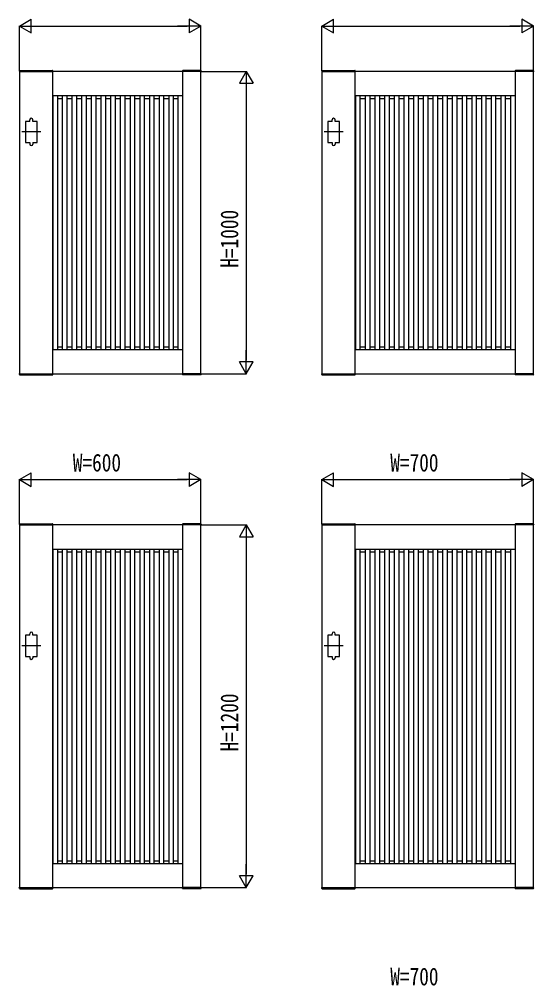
# Model space of a CAD drawing. Units: millimetres, scale not verified. Extents: x -8410 to 8410, y -5940 to 5940.
# Drawn here: x -2710 to -1009, y 526 to 3722 of the extents above; entities that cross this region are included whole.
import ezdxf
from ezdxf.enums import TextEntityAlignment as Align

# ---------------------------------------------------------------- set-up
doc = ezdxf.new("R2010")
doc.units = ezdxf.units.MM
doc.header["$LTSCALE"] = 30
for name, color, linetype in [('0-2_YKK_11', 7, 'Continuous'), ('0-3_YKK_A1', 4, 'Continuous'), ('0-4_YKK_D', 6, 'Continuous')]:
    doc.layers.add(name, color=color, linetype=linetype)
doc.styles.add('ＭＳ ゴシック', font='')
doc.styles.get('ＭＳ ゴシック').set_extended_font_data('MS Gothic')

msp = doc.modelspace()

# ---------------------------------------------------------------- linework, layer by layer
at = {"layer": '0-2_YKK_11'}
for p, q in [((-2599.96, 2550), (-2599.96, 3550)), ((-2169.96, 2550), (-2169.96, 3550)), ((-1599.96, 2550), (-1599.96, 3550)), ((-1069.96, 2550), (-1069.96, 3550)), ((-2599.96, 3470), (-2169.96, 3470)), ((-1599.96, 3470), (-1069.96, 3470)), ((-2599.96, 2630), (-2169.96, 2630)), ((-1599.96, 2630), (-1069.96, 2630)), ((-2599.96, 850), (-2599.96, 2050)), ((-2169.96, 850), (-2169.96, 2050)), ((-1599.96, 850), (-1599.96, 2050)), ((-1069.96, 850), (-1069.96, 2050)), ((-2599.96, 1970), (-2169.96, 1970)), ((-1599.96, 1970), (-1069.96, 1970)), ((-2599.96, 930), (-2169.96, 930)), ((-1599.96, 930), (-1069.96, 930))]:
    msp.add_line(p, q, dxfattribs=at)
for points in [[(-2709.96, 3550), (-2709.96, 2550), (-2109.96, 2550), (-2109.96, 3550)], [(-1709.96, 3550), (-1709.96, 2550), (-1009.96, 2550), (-1009.96, 3550)], [(-2709.96, 2050), (-2709.96, 850), (-2109.96, 850), (-2109.96, 2050)], [(-1709.96, 2050), (-1709.96, 850), (-1009.96, 850), (-1009.96, 2050)]]:
    msp.add_lwpolyline(points, close=True, dxfattribs=at)
at = {"layer": '0-3_YKK_A1'}
for p, q in [((-2710.33, 3552.55), (-2710.46, 3550)), ((-2710.46, 3550), (-2599.46, 3550)), ((-2709.33, 3553.5), (-2600.59, 3553.5)), ((-2599.59, 3552.55), (-2599.46, 3550)), ((-2170.33, 3552.55), (-2170.46, 3550)), ((-2109.46, 3550), (-2170.46, 3550)), ((-2110.59, 3553.5), (-2169.33, 3553.5)), ((-2109.59, 3552.55), (-2109.46, 3550)), ((-1710.33, 3552.55), (-1710.46, 3550)), ((-1710.46, 3550), (-1599.46, 3550)), ((-1709.33, 3553.5), (-1600.59, 3553.5)), ((-1599.59, 3552.55), (-1599.46, 3550)), ((-1070.33, 3552.55), (-1070.46, 3550)), ((-1009.46, 3550), (-1070.46, 3550)), ((-1010.59, 3553.5), (-1069.33, 3553.5)), ((-1009.59, 3552.55), (-1009.46, 3550)), ((-2599.96, 3460.9), (-2599.16, 3460.9)), ((-2599.16, 3470), (-2599.16, 2630)), ((-2584.16, 3470), (-2584.16, 2630)), ((-2584.16, 3460.9), (-2568.46, 3460.9)), ((-2568.46, 3470), (-2568.46, 2630)), ((-2553.46, 3470), (-2553.46, 2630)), ((-2553.46, 3460.9), (-2536.46, 3460.9)), ((-2536.46, 3470), (-2536.46, 2630)), ((-2521.46, 3470), (-2521.46, 2630)), ((-2521.46, 3460.9), (-2504.46, 3460.9)), ((-2504.46, 3470), (-2504.46, 2630)), ((-2489.46, 3470), (-2489.46, 2630)), ((-2489.46, 3460.9), (-2472.46, 3460.9)), ((-2472.46, 3470), (-2472.46, 2630)), ((-2457.46, 3470), (-2457.46, 2630)), ((-2457.46, 3460.9), (-2440.46, 3460.9)), ((-2440.46, 3470), (-2440.46, 2630)), ((-2425.46, 3470), (-2425.46, 2630)), ((-2425.46, 3460.9), (-2408.46, 3460.9)), ((-2408.46, 3470), (-2408.46, 2630)), ((-2393.46, 3470), (-2393.46, 2630)), ((-2393.46, 3460.9), (-2376.46, 3460.9)), ((-2376.46, 3470), (-2376.46, 2630)), ((-2361.46, 3470), (-2361.46, 2630)), ((-2361.46, 3460.9), (-2344.46, 3460.9)), ((-2344.46, 3470), (-2344.46, 2630)), ((-2329.46, 3470), (-2329.46, 2630)), ((-2329.46, 3460.9), (-2312.46, 3460.9)), ((-2312.46, 3470), (-2312.46, 2630)), ((-2297.46, 3470), (-2297.46, 2630)), ((-2297.46, 3460.9), (-2280.46, 3460.9)), ((-2280.46, 3470), (-2280.46, 2630)), ((-2265.46, 3470), (-2265.46, 2630)), ((-2265.46, 3460.9), (-2248.46, 3460.9)), ((-2248.46, 3470), (-2248.46, 2630)), ((-2233.46, 3470), (-2233.46, 2630)), ((-2233.46, 3460.9), (-2216.46, 3460.9)), ((-2216.46, 3470), (-2216.46, 2630)), ((-2201.46, 3470), (-2201.46, 2630)), ((-2201.46, 3460.9), (-2185.76, 3460.9)), ((-2185.76, 3470), (-2185.76, 2630)), ((-2170.76, 3470), (-2170.76, 2630)), ((-2170.76, 3460.9), (-2169.96, 3460.9)), ((-1599.96, 3460.9), (-1599.16, 3460.9)), ((-1599.16, 3470), (-1599.16, 2630)), ((-1584.16, 3470), (-1584.16, 2630)), ((-1584.16, 3460.9), (-1566.46, 3460.9)), ((-1566.46, 3470), (-1566.46, 2630)), ((-1551.46, 3470), (-1551.46, 2630)), ((-1551.46, 3460.9), (-1534.46, 3460.9)), ((-1534.46, 3470), (-1534.46, 2630)), ((-1519.46, 3470), (-1519.46, 2630)), ((-1519.46, 3460.9), (-1502.46, 3460.9)), ((-1502.46, 3470), (-1502.46, 2630)), ((-1487.46, 3470), (-1487.46, 2630)), ((-1487.46, 3460.9), (-1470.46, 3460.9)), ((-1470.46, 3470), (-1470.46, 2630)), ((-1455.46, 3470), (-1455.46, 2630)), ((-1455.46, 3460.9), (-1438.46, 3460.9)), ((-1438.46, 3470), (-1438.46, 2630)), ((-1423.46, 3470), (-1423.46, 2630)), ((-1423.46, 3460.9), (-1406.46, 3460.9)), ((-1406.46, 3470), (-1406.46, 2630)), ((-1391.46, 3470), (-1391.46, 2630)), ((-1391.46, 3460.9), (-1374.46, 3460.9)), ((-1374.46, 3470), (-1374.46, 2630)), ((-1359.46, 3470), (-1359.46, 2630)), ((-1359.46, 3460.9), (-1342.46, 3460.9)), ((-1342.46, 3470), (-1342.46, 2630)), ((-1327.46, 3470), (-1327.46, 2630)), ((-1327.46, 3460.9), (-1310.46, 3460.9)), ((-1310.46, 3470), (-1310.46, 2630)), ((-1295.46, 3470), (-1295.46, 2630)), ((-1295.46, 3460.9), (-1278.46, 3460.9)), ((-1278.46, 3470), (-1278.46, 2630)), ((-1263.46, 3470), (-1263.46, 2630)), ((-1263.46, 3460.9), (-1246.46, 3460.9)), ((-1246.46, 3470), (-1246.46, 2630)), ((-1231.46, 3470), (-1231.46, 2630)), ((-1231.46, 3460.9), (-1214.46, 3460.9)), ((-1214.46, 3470), (-1214.46, 2630)), ((-1199.46, 3470), (-1199.46, 2630)), ((-1199.46, 3460.9), (-1182.46, 3460.9)), ((-1182.46, 3470), (-1182.46, 2630)), ((-1167.46, 3470), (-1167.46, 2630)), ((-1167.46, 3460.9), (-1150.46, 3460.9)), ((-1150.46, 3470), (-1150.46, 2630)), ((-1135.46, 3470), (-1135.46, 2630)), ((-1135.46, 3460.9), (-1118.46, 3460.9)), ((-1118.46, 3470), (-1118.46, 2630)), ((-1103.46, 3470), (-1103.46, 2630)), ((-1103.46, 3460.9), (-1085.76, 3460.9)), ((-1085.76, 3470), (-1085.76, 2630)), ((-1070.76, 3470), (-1070.76, 2630)), ((-1070.76, 3460.9), (-1069.96, 3460.9)), ((-2675.96, 3385), (-2675.96, 3390)), ((-2665.96, 3385), (-2665.96, 3390)), ((-1675.96, 3385), (-1675.96, 3390)), ((-1665.96, 3385), (-1665.96, 3390)), ((-2639.46, 3350), (-2702.46, 3350)), ((-1639.46, 3350), (-1702.46, 3350)), ((-2675.96, 3315), (-2675.96, 3310)), ((-2665.96, 3315), (-2665.96, 3310)), ((-1675.96, 3315), (-1675.96, 3310)), ((-1665.96, 3315), (-1665.96, 3310)), ((-2599.96, 2638.5), (-2599.16, 2638.5)), ((-2584.16, 2638.5), (-2568.46, 2638.5)), ((-2553.46, 2638.5), (-2536.46, 2638.5)), ((-2521.46, 2638.5), (-2504.46, 2638.5)), ((-2489.46, 2638.5), (-2472.46, 2638.5)), ((-2457.46, 2638.5), (-2440.46, 2638.5)), ((-2425.46, 2638.5), (-2408.46, 2638.5)), ((-2393.46, 2638.5), (-2376.46, 2638.5)), ((-2361.46, 2638.5), (-2344.46, 2638.5)), ((-2329.46, 2638.5), (-2312.46, 2638.5)), ((-2297.46, 2638.5), (-2280.46, 2638.5)), ((-2265.46, 2638.5), (-2248.46, 2638.5)), ((-2233.46, 2638.5), (-2216.46, 2638.5)), ((-2201.46, 2638.5), (-2185.76, 2638.5)), ((-2170.76, 2638.5), (-2169.96, 2638.5)), ((-1599.96, 2638.5), (-1599.16, 2638.5)), ((-1584.16, 2638.5), (-1566.46, 2638.5)), ((-1551.46, 2638.5), (-1534.46, 2638.5)), ((-1519.46, 2638.5), (-1502.46, 2638.5)), ((-1487.46, 2638.5), (-1470.46, 2638.5)), ((-1455.46, 2638.5), (-1438.46, 2638.5)), ((-1423.46, 2638.5), (-1406.46, 2638.5)), ((-1391.46, 2638.5), (-1374.46, 2638.5)), ((-1359.46, 2638.5), (-1342.46, 2638.5)), ((-1327.46, 2638.5), (-1310.46, 2638.5)), ((-1295.46, 2638.5), (-1278.46, 2638.5)), ((-1263.46, 2638.5), (-1246.46, 2638.5)), ((-1231.46, 2638.5), (-1214.46, 2638.5)), ((-1199.46, 2638.5), (-1182.46, 2638.5)), ((-1167.46, 2638.5), (-1150.46, 2638.5)), ((-1135.46, 2638.5), (-1118.46, 2638.5)), ((-1103.46, 2638.5), (-1085.76, 2638.5)), ((-1070.76, 2638.5), (-1069.96, 2638.5)), ((-2710.46, 2550), (-2599.46, 2550)), ((-2710.33, 2547.45), (-2710.46, 2550)), ((-2709.33, 2546.5), (-2600.59, 2546.5)), ((-2599.59, 2547.45), (-2599.46, 2550)), ((-2109.46, 2550), (-2170.46, 2550)), ((-2170.33, 2547.45), (-2170.46, 2550)), ((-2110.59, 2546.5), (-2169.33, 2546.5)), ((-2109.59, 2547.45), (-2109.46, 2550)), ((-1710.46, 2550), (-1599.46, 2550)), ((-1710.33, 2547.45), (-1710.46, 2550)), ((-1709.33, 2546.5), (-1600.59, 2546.5)), ((-1599.59, 2547.45), (-1599.46, 2550)), ((-1009.46, 2550), (-1070.46, 2550)), ((-1070.33, 2547.45), (-1070.46, 2550)), ((-1010.59, 2546.5), (-1069.33, 2546.5)), ((-1009.59, 2547.45), (-1009.46, 2550)), ((-2710.33, 2052.55), (-2710.46, 2050)), ((-2710.46, 2050), (-2599.46, 2050)), ((-2709.33, 2053.5), (-2600.59, 2053.5)), ((-2599.59, 2052.55), (-2599.46, 2050)), ((-2170.33, 2052.55), (-2170.46, 2050)), ((-2109.46, 2050), (-2170.46, 2050)), ((-2110.59, 2053.5), (-2169.33, 2053.5)), ((-2109.59, 2052.55), (-2109.46, 2050)), ((-1710.33, 2052.55), (-1710.46, 2050)), ((-1710.46, 2050), (-1599.46, 2050)), ((-1709.33, 2053.5), (-1600.59, 2053.5)), ((-1599.59, 2052.55), (-1599.46, 2050)), ((-1070.33, 2052.55), (-1070.46, 2050)), ((-1009.46, 2050), (-1070.46, 2050)), ((-1010.59, 2053.5), (-1069.33, 2053.5)), ((-1009.59, 2052.55), (-1009.46, 2050)), ((-2599.96, 1960.9), (-2599.16, 1960.9)), ((-2599.16, 1970), (-2599.16, 930)), ((-2584.16, 1970), (-2584.16, 930)), ((-2584.16, 1960.9), (-2568.46, 1960.9)), ((-2568.46, 1970), (-2568.46, 930)), ((-2553.46, 1970), (-2553.46, 930)), ((-2553.46, 1960.9), (-2536.46, 1960.9)), ((-2536.46, 1970), (-2536.46, 930)), ((-2521.46, 1970), (-2521.46, 930)), ((-2521.46, 1960.9), (-2504.46, 1960.9)), ((-2504.46, 1970), (-2504.46, 930)), ((-2489.46, 1970), (-2489.46, 930)), ((-2489.46, 1960.9), (-2472.46, 1960.9)), ((-2472.46, 1970), (-2472.46, 930)), ((-2457.46, 1970), (-2457.46, 930)), ((-2457.46, 1960.9), (-2440.46, 1960.9)), ((-2440.46, 1970), (-2440.46, 930)), ((-2425.46, 1970), (-2425.46, 930)), ((-2425.46, 1960.9), (-2408.46, 1960.9)), ((-2408.46, 1970), (-2408.46, 930)), ((-2393.46, 1970), (-2393.46, 930)), ((-2393.46, 1960.9), (-2376.46, 1960.9)), ((-2376.46, 1970), (-2376.46, 930)), ((-2361.46, 1970), (-2361.46, 930)), ((-2361.46, 1960.9), (-2344.46, 1960.9)), ((-2344.46, 1970), (-2344.46, 930)), ((-2329.46, 1970), (-2329.46, 930)), ((-2329.46, 1960.9), (-2312.46, 1960.9)), ((-2312.46, 1970), (-2312.46, 930)), ((-2297.46, 1970), (-2297.46, 930)), ((-2297.46, 1960.9), (-2280.46, 1960.9)), ((-2280.46, 1970), (-2280.46, 930)), ((-2265.46, 1970), (-2265.46, 930)), ((-2265.46, 1960.9), (-2248.46, 1960.9)), ((-2248.46, 1970), (-2248.46, 930)), ((-2233.46, 1970), (-2233.46, 930)), ((-2233.46, 1960.9), (-2216.46, 1960.9)), ((-2216.46, 1970), (-2216.46, 930)), ((-2201.46, 1970), (-2201.46, 930)), ((-2201.46, 1960.9), (-2185.76, 1960.9)), ((-2185.76, 1970), (-2185.76, 930)), ((-2170.76, 1970), (-2170.76, 930)), ((-2170.76, 1960.9), (-2169.96, 1960.9)), ((-1599.96, 1960.9), (-1599.16, 1960.9)), ((-1599.16, 1970), (-1599.16, 930)), ((-1584.16, 1970), (-1584.16, 930)), ((-1584.16, 1960.9), (-1566.46, 1960.9)), ((-1566.46, 1970), (-1566.46, 930)), ((-1551.46, 1970), (-1551.46, 930)), ((-1551.46, 1960.9), (-1534.46, 1960.9)), ((-1534.46, 1970), (-1534.46, 930)), ((-1519.46, 1970), (-1519.46, 930)), ((-1519.46, 1960.9), (-1502.46, 1960.9)), ((-1502.46, 1970), (-1502.46, 930)), ((-1487.46, 1970), (-1487.46, 930)), ((-1487.46, 1960.9), (-1470.46, 1960.9)), ((-1470.46, 1970), (-1470.46, 930)), ((-1455.46, 1970), (-1455.46, 930)), ((-1455.46, 1960.9), (-1438.46, 1960.9)), ((-1438.46, 1970), (-1438.46, 930)), ((-1423.46, 1970), (-1423.46, 930)), ((-1423.46, 1960.9), (-1406.46, 1960.9)), ((-1406.46, 1970), (-1406.46, 930)), ((-1391.46, 1970), (-1391.46, 930)), ((-1391.46, 1960.9), (-1374.46, 1960.9)), ((-1374.46, 1970), (-1374.46, 930)), ((-1359.46, 1970), (-1359.46, 930)), ((-1359.46, 1960.9), (-1342.46, 1960.9)), ((-1342.46, 1970), (-1342.46, 930)), ((-1327.46, 1970), (-1327.46, 930)), ((-1327.46, 1960.9), (-1310.46, 1960.9)), ((-1310.46, 1970), (-1310.46, 930)), ((-1295.46, 1970), (-1295.46, 930)), ((-1295.46, 1960.9), (-1278.46, 1960.9)), ((-1278.46, 1970), (-1278.46, 930)), ((-1263.46, 1970), (-1263.46, 930)), ((-1263.46, 1960.9), (-1246.46, 1960.9)), ((-1246.46, 1970), (-1246.46, 930)), ((-1231.46, 1970), (-1231.46, 930)), ((-1231.46, 1960.9), (-1214.46, 1960.9)), ((-1214.46, 1970), (-1214.46, 930)), ((-1199.46, 1970), (-1199.46, 930)), ((-1199.46, 1960.9), (-1182.46, 1960.9)), ((-1182.46, 1970), (-1182.46, 930)), ((-1167.46, 1970), (-1167.46, 930)), ((-1167.46, 1960.9), (-1150.46, 1960.9)), ((-1150.46, 1970), (-1150.46, 930)), ((-1135.46, 1970), (-1135.46, 930)), ((-1135.46, 1960.9), (-1118.46, 1960.9)), ((-1118.46, 1970), (-1118.46, 930)), ((-1103.46, 1970), (-1103.46, 930)), ((-1103.46, 1960.9), (-1085.76, 1960.9)), ((-1085.76, 1970), (-1085.76, 930)), ((-1070.76, 1970), (-1070.76, 930)), ((-1070.76, 1960.9), (-1069.96, 1960.9)), ((-2675.96, 1685), (-2675.96, 1690)), ((-2665.96, 1685), (-2665.96, 1690)), ((-1675.96, 1685), (-1675.96, 1690)), ((-1665.96, 1685), (-1665.96, 1690)), ((-2639.46, 1650), (-2702.46, 1650)), ((-1639.46, 1650), (-1702.46, 1650)), ((-2675.96, 1615), (-2675.96, 1610)), ((-2665.96, 1615), (-2665.96, 1610)), ((-1675.96, 1615), (-1675.96, 1610)), ((-1665.96, 1615), (-1665.96, 1610)), ((-2599.96, 938.5), (-2599.16, 938.5)), ((-2584.16, 938.5), (-2568.46, 938.5)), ((-2553.46, 938.5), (-2536.46, 938.5)), ((-2521.46, 938.5), (-2504.46, 938.5)), ((-2489.46, 938.5), (-2472.46, 938.5)), ((-2457.46, 938.5), (-2440.46, 938.5)), ((-2425.46, 938.5), (-2408.46, 938.5)), ((-2393.46, 938.5), (-2376.46, 938.5)), ((-2361.46, 938.5), (-2344.46, 938.5)), ((-2329.46, 938.5), (-2312.46, 938.5)), ((-2297.46, 938.5), (-2280.46, 938.5)), ((-2265.46, 938.5), (-2248.46, 938.5)), ((-2233.46, 938.5), (-2216.46, 938.5)), ((-2201.46, 938.5), (-2185.76, 938.5)), ((-2170.76, 938.5), (-2169.96, 938.5)), ((-1599.96, 938.5), (-1599.16, 938.5)), ((-1584.16, 938.5), (-1566.46, 938.5)), ((-1551.46, 938.5), (-1534.46, 938.5)), ((-1519.46, 938.5), (-1502.46, 938.5)), ((-1487.46, 938.5), (-1470.46, 938.5)), ((-1455.46, 938.5), (-1438.46, 938.5)), ((-1423.46, 938.5), (-1406.46, 938.5)), ((-1391.46, 938.5), (-1374.46, 938.5)), ((-1359.46, 938.5), (-1342.46, 938.5)), ((-1327.46, 938.5), (-1310.46, 938.5)), ((-1295.46, 938.5), (-1278.46, 938.5)), ((-1263.46, 938.5), (-1246.46, 938.5)), ((-1231.46, 938.5), (-1214.46, 938.5)), ((-1199.46, 938.5), (-1182.46, 938.5)), ((-1167.46, 938.5), (-1150.46, 938.5)), ((-1135.46, 938.5), (-1118.46, 938.5)), ((-1103.46, 938.5), (-1085.76, 938.5)), ((-1070.76, 938.5), (-1069.96, 938.5)), ((-2710.46, 850), (-2599.46, 850)), ((-2710.33, 847.45), (-2710.46, 850)), ((-2709.33, 846.5), (-2600.59, 846.5)), ((-2599.59, 847.45), (-2599.46, 850)), ((-2109.46, 850), (-2170.46, 850)), ((-2170.33, 847.45), (-2170.46, 850)), ((-2110.59, 846.5), (-2169.33, 846.5)), ((-2109.59, 847.45), (-2109.46, 850)), ((-1710.46, 850), (-1599.46, 850)), ((-1710.33, 847.45), (-1710.46, 850)), ((-1709.33, 846.5), (-1600.59, 846.5)), ((-1599.59, 847.45), (-1599.46, 850)), ((-1009.46, 850), (-1070.46, 850)), ((-1070.33, 847.45), (-1070.46, 850)), ((-1010.59, 846.5), (-1069.33, 846.5)), ((-1009.59, 847.45), (-1009.46, 850))]:
    msp.add_line(p, q, dxfattribs=at)
for points in [[(-2675.96, 3385), (-2689.96, 3385), (-2689.96, 3315), (-2675.96, 3315)], [(-2665.96, 3315), (-2651.96, 3315), (-2651.96, 3385), (-2665.96, 3385)], [(-1675.96, 3385), (-1689.96, 3385), (-1689.96, 3315), (-1675.96, 3315)], [(-1665.96, 3315), (-1651.96, 3315), (-1651.96, 3385), (-1665.96, 3385)], [(-2675.96, 1685), (-2689.96, 1685), (-2689.96, 1615), (-2675.96, 1615)], [(-2665.96, 1615), (-2651.96, 1615), (-2651.96, 1685), (-2665.96, 1685)], [(-1675.96, 1685), (-1689.96, 1685), (-1689.96, 1615), (-1675.96, 1615)], [(-1665.96, 1615), (-1651.96, 1615), (-1651.96, 1685), (-1665.96, 1685)]]:
    msp.add_lwpolyline(points, dxfattribs=at)
for centre, radius, start, end in [((-2709.33, 3552.5), 1, 90, 177), ((-2600.59, 3552.5), 1, 3, 90), ((-2169.33, 3552.5), 1, 90, 177), ((-2110.59, 3552.5), 1, 3, 90), ((-1709.33, 3552.5), 1, 90, 177), ((-1600.59, 3552.5), 1, 3, 90), ((-1069.33, 3552.5), 1, 90, 177), ((-1010.59, 3552.5), 1, 3, 90), ((-2670.96, 3390), 5, 0, 180), ((-1670.96, 3390), 5, 0, 180), ((-2670.96, 3310), 5, 180, 0), ((-1670.96, 3310), 5, 180, 0), ((-2709.33, 2547.5), 1, 183, 270), ((-2600.59, 2547.5), 1, 270, 357), ((-2169.33, 2547.5), 1, 183, 270), ((-2110.59, 2547.5), 1, 270, 357), ((-1709.33, 2547.5), 1, 183, 270), ((-1600.59, 2547.5), 1, 270, 357), ((-1069.33, 2547.5), 1, 183, 270), ((-1010.59, 2547.5), 1, 270, 357), ((-2709.33, 2052.5), 1, 90, 177), ((-2600.59, 2052.5), 1, 3, 90), ((-2169.33, 2052.5), 1, 90, 177), ((-2110.59, 2052.5), 1, 3, 90), ((-1709.33, 2052.5), 1, 90, 177), ((-1600.59, 2052.5), 1, 3, 90), ((-1069.33, 2052.5), 1, 90, 177), ((-1010.59, 2052.5), 1, 3, 90), ((-2670.96, 1690), 5, 0, 180), ((-1670.96, 1690), 5, 0, 180), ((-2670.96, 1610), 5, 180, 0), ((-1670.96, 1610), 5, 180, 0), ((-2709.33, 847.5), 1, 183, 270), ((-2600.59, 847.5), 1, 270, 357), ((-2169.33, 847.5), 1, 183, 270), ((-2110.59, 847.5), 1, 270, 357), ((-1709.33, 847.5), 1, 183, 270), ((-1600.59, 847.5), 1, 270, 357), ((-1069.33, 847.5), 1, 183, 270), ((-1010.59, 847.5), 1, 270, 357)]:
    msp.add_arc(centre, radius, start, end, dxfattribs=at)
at = {"layer": '0-4_YKK_D'}
for p, q in [((-2709.96, 3700), (-2670.99, 3722.5)), ((-2670.99, 3677.5), (-2670.99, 3722.5)), ((-2109.96, 3700), (-2148.93, 3722.5)), ((-2148.93, 3722.5), (-2148.93, 3677.5)), ((-1709.96, 3700), (-1670.99, 3722.5)), ((-1670.99, 3677.5), (-1670.99, 3722.5)), ((-1009.96, 3700), (-1048.93, 3722.5)), ((-1048.93, 3722.5), (-1048.93, 3677.5)), ((-2709.96, 3552), (-2709.96, 3701)), ((-2709.96, 3700), (-2670.99, 3677.5)), ((-2709.96, 3700), (-2632.02, 3700)), ((-2664.96, 3700), (-2154.96, 3700)), ((-2109.96, 3700), (-2187.9, 3700)), ((-2109.96, 3700), (-2148.93, 3677.5)), ((-2109.96, 3552), (-2109.96, 3701)), ((-1709.96, 3552), (-1709.96, 3701)), ((-1709.96, 3700), (-1670.99, 3677.5)), ((-1709.96, 3700), (-1632.02, 3700)), ((-1664.96, 3700), (-1054.96, 3700)), ((-1009.96, 3700), (-1087.9, 3700)), ((-1009.96, 3700), (-1048.93, 3677.5)), ((-1009.96, 3552), (-1009.96, 3701)), ((-2107.96, 3550), (-1958.96, 3550)), ((-1959.96, 3550), (-1982.46, 3511.03)), ((-1959.96, 3550), (-1937.46, 3511.03)), ((-1959.96, 3550), (-1959.96, 3472.06)), ((-1982.46, 3511.03), (-1937.46, 3511.03)), ((-1959.96, 3505), (-1959.96, 2595)), ((-1959.96, 2550), (-1959.96, 2627.94)), ((-1959.96, 2550), (-1982.46, 2588.97)), ((-1937.46, 2588.97), (-1982.46, 2588.97)), ((-1959.96, 2550), (-1937.46, 2588.97)), ((-2107.96, 2550), (-1958.96, 2550)), ((-2709.96, 2200), (-2670.99, 2222.5)), ((-2670.99, 2177.5), (-2670.99, 2222.5)), ((-2109.96, 2200), (-2148.93, 2222.5)), ((-2148.93, 2222.5), (-2148.93, 2177.5)), ((-1709.96, 2200), (-1670.99, 2222.5)), ((-1670.99, 2177.5), (-1670.99, 2222.5)), ((-1009.96, 2200), (-1048.93, 2222.5)), ((-1048.93, 2222.5), (-1048.93, 2177.5)), ((-2709.96, 2052), (-2709.96, 2201)), ((-2709.96, 2200), (-2670.99, 2177.5)), ((-2709.96, 2200), (-2632.02, 2200)), ((-2664.96, 2200), (-2154.96, 2200)), ((-2109.96, 2200), (-2187.9, 2200)), ((-2109.96, 2200), (-2148.93, 2177.5)), ((-2109.96, 2052), (-2109.96, 2201)), ((-1709.96, 2052), (-1709.96, 2201)), ((-1709.96, 2200), (-1670.99, 2177.5)), ((-1709.96, 2200), (-1632.02, 2200)), ((-1664.96, 2200), (-1054.96, 2200)), ((-1009.96, 2200), (-1087.9, 2200)), ((-1009.96, 2200), (-1048.93, 2177.5)), ((-1009.96, 2052), (-1009.96, 2201)), ((-2107.96, 2050), (-1958.96, 2050)), ((-1959.96, 2050), (-1982.46, 2011.03)), ((-1959.96, 2050), (-1937.46, 2011.03)), ((-1959.96, 2050), (-1959.96, 1972.06)), ((-1982.46, 2011.03), (-1937.46, 2011.03)), ((-1959.96, 2005), (-1959.96, 895)), ((-1959.96, 850), (-1959.96, 927.94)), ((-1959.96, 850), (-1982.46, 888.97)), ((-1937.46, 888.97), (-1982.46, 888.97)), ((-1959.96, 850), (-1937.46, 888.97)), ((-2107.96, 850), (-1958.96, 850))]:
    msp.add_line(p, q, dxfattribs=at)

# ---------------------------------------------------------------- texts
at = {"layer": '0-4_YKK_D', "style": 'ＭＳ ゴシック', "width": 0.8}
for s, p in [('H=1000', (-1968.96, 2900.67)), ('H=1200', (-1968.96, 1300.67))]:
    msp.add_text(s, height=58.65, rotation=90, dxfattribs=at).set_placement(p, align=Align.BOTTOM_LEFT)
for s, p in [('W=600', (-2533.69, 2209)), ('W=700', (-1483.69, 2209)), ('W=700', (-1483.69, 509))]:
    msp.add_text(s, height=58.65, dxfattribs=at).set_placement(p, align=Align.BOTTOM_LEFT)

doc.saveas('drawing.dxf')
